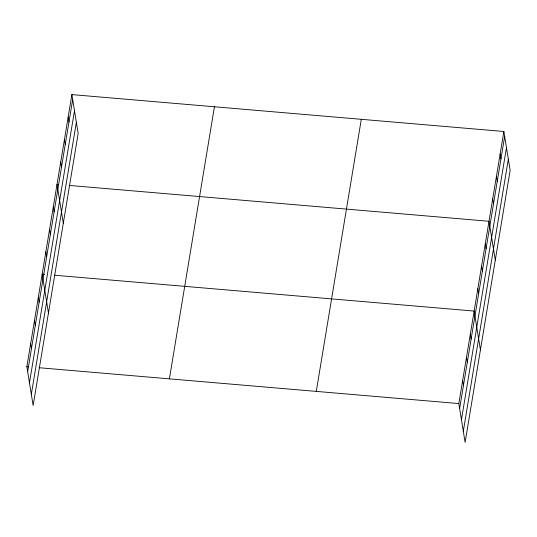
<?xml version="1.0" encoding="UTF-8"?>
<svg xmlns="http://www.w3.org/2000/svg" width="537" height="537" viewBox="0 0 537 537"><rect width="100%" height="100%" fill="white"/><g stroke="black" fill="none" stroke-linecap="round" stroke-linejoin="round"><path stroke-width="0.81" d="M71.884 94.599L78.167 133.431L33.14 405.509L26.85 366.677L71.884 94.599L503.86 131.491L510.15 170.323L465.116 442.401L458.833 403.569L503.86 131.491M27.656 371.631L72.683 99.553M29.461 382.814L74.495 110.729M31.327 394.326L76.361 122.248M169.403 378.853L214.438 106.776M316.28 391.399L361.307 119.321M459.632 408.523L504.666 136.445M461.444 419.706L506.472 147.628M463.31 431.224L508.338 159.14M58.647 184.527L57.023 184.386L63.312 223.211M69.239 185.433L488.999 221.278L495.289 260.109M44.605 274.38L42.161 274.172L48.451 312.997M54.378 275.212L474.137 311.064L480.427 349.896M26.85 366.677L28.481 366.818M39.067 367.724L458.833 403.569M500.148 153.938L500.947 158.892M496.43 176.384L497.235 181.338M492.718 198.831L493.516 203.785M485.287 243.724L486.086 248.678M481.568 266.171L482.374 271.125M477.856 288.617L478.655 293.571M470.311 334.195L471.117 339.142M466.485 357.32L467.291 362.274M462.659 380.444L463.458 385.398M68.165 117.046L68.971 122M64.453 139.492L65.252 144.446M60.735 161.939L61.54 166.893M53.304 206.832L54.109 211.786M49.592 229.279L50.391 234.233M45.873 251.725L46.679 256.679M38.335 297.297L39.134 302.25M34.502 320.428L35.308 325.382M30.676 343.552L31.482 348.506"/></g></svg>
